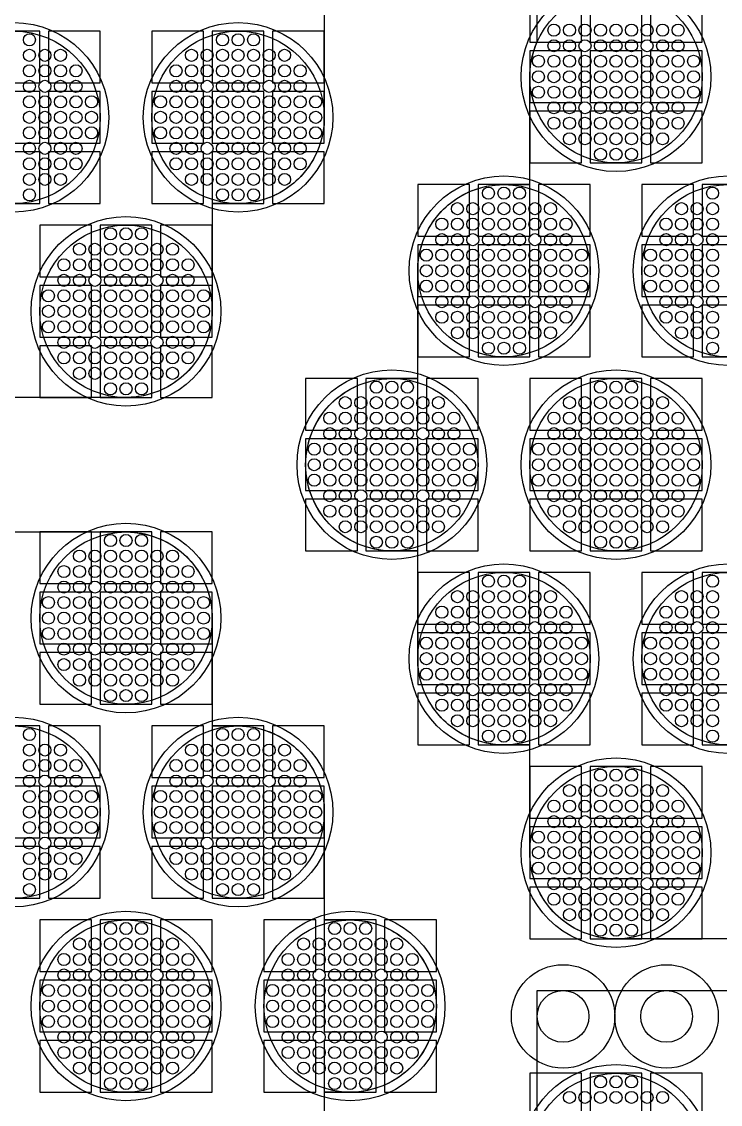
# Model space of a CAD drawing. Extents: x -49 to 54, y -38 to 38.
# Drawn here: x -40.12 to -36.07, y -24.13 to -17.85 of the extents above; entities that cross this region are included whole.
import ezdxf

# ---------------------------------------------------------------- set-up
doc = ezdxf.new("R2010")
doc.units = 0
for name, color, linetype in [('ADHESIVE_VIA_OPENINGS', 30, 'CONTINUOUS'), ('BACK_LAYER', 5, 'CONTINUOUS'), ('COND_LAYER_LOWER_ELECTRODE', 6, 'CONTINUOUS'), ('CONDUCTIVE_LAYER_BACK_LAYER', 2, 'CONTINUOUS'), ('EMITTER', 3, 'CONTINUOUS'), ('LOWER_ELECTRODE', 1, 'CONTINUOUS'), ('SUBSTRATE_VIA', 4, 'CONTINUOUS')]:
    doc.layers.add(name, color=color, linetype=linetype)

msp = doc.modelspace()

# ---------------------------------------------------------------- linework, layer by layer
at = {"layer": 'ADHESIVE_VIA_OPENINGS'}
for centre in [(-36.979, -23.6238), (-36.379, -23.6238)]:
    msp.add_circle(centre, 0.3, dxfattribs=at)
at = {"layer": 'BACK_LAYER'}
for points in [[(-37.1721, -17.9704), (-36.8721, -17.9704), (-36.8721, -17.6704), (-37.1721, -17.6704)], [(-36.8221, -17.9704), (-36.5221, -17.9704), (-36.5221, -17.6704), (-36.8221, -17.6704)], [(-36.4721, -17.9704), (-36.1721, -17.9704), (-36.1721, -17.6704), (-36.4721, -17.6704)], [(-40.3139, -18.2061), (-40.0139, -18.2061), (-40.0139, -17.9061), (-40.3139, -17.9061)], [(-39.9639, -18.2061), (-39.6639, -18.2061), (-39.6639, -17.9061), (-39.9639, -17.9061)], [(-39.3639, -18.2061), (-39.0639, -18.2061), (-39.0639, -17.9061), (-39.3639, -17.9061)], [(-39.0139, -18.2061), (-38.7139, -18.2061), (-38.7139, -17.9061), (-39.0139, -17.9061)], [(-38.6639, -18.2061), (-38.3639, -18.2061), (-38.3639, -17.9061), (-38.6639, -17.9061)], [(-37.1721, -18.3204), (-36.8721, -18.3204), (-36.8721, -18.0204), (-37.1721, -18.0204)], [(-36.8221, -18.3204), (-36.5221, -18.3204), (-36.5221, -18.0204), (-36.8221, -18.0204)], [(-36.4721, -18.3204), (-36.1721, -18.3204), (-36.1721, -18.0204), (-36.4721, -18.0204)], [(-40.3139, -18.5561), (-40.0139, -18.5561), (-40.0139, -18.2561), (-40.3139, -18.2561)], [(-39.9639, -18.5561), (-39.6639, -18.5561), (-39.6639, -18.2561), (-39.9639, -18.2561)], [(-39.3639, -18.5561), (-39.0639, -18.5561), (-39.0639, -18.2561), (-39.3639, -18.2561)], [(-39.0139, -18.5561), (-38.7139, -18.5561), (-38.7139, -18.2561), (-39.0139, -18.2561)], [(-38.6639, -18.5561), (-38.3639, -18.5561), (-38.3639, -18.2561), (-38.6639, -18.2561)], [(-37.1721, -18.6704), (-36.8721, -18.6704), (-36.8721, -18.3704), (-37.1721, -18.3704)], [(-36.8221, -18.6704), (-36.5221, -18.6704), (-36.5221, -18.3704), (-36.8221, -18.3704)], [(-36.4721, -18.6704), (-36.1721, -18.6704), (-36.1721, -18.3704), (-36.4721, -18.3704)], [(-40.3139, -18.9061), (-40.0139, -18.9061), (-40.0139, -18.6061), (-40.3139, -18.6061)], [(-39.9639, -18.9061), (-39.6639, -18.9061), (-39.6639, -18.6061), (-39.9639, -18.6061)], [(-39.3639, -18.9061), (-39.0639, -18.9061), (-39.0639, -18.6061), (-39.3639, -18.6061)], [(-39.0139, -18.9061), (-38.7139, -18.9061), (-38.7139, -18.6061), (-39.0139, -18.6061)], [(-38.6639, -18.9061), (-38.3639, -18.9061), (-38.3639, -18.6061), (-38.6639, -18.6061)], [(-37.8221, -19.0962), (-37.5221, -19.0962), (-37.5221, -18.7962), (-37.8221, -18.7962)], [(-37.4721, -19.0962), (-37.1721, -19.0962), (-37.1721, -18.7962), (-37.4721, -18.7962)], [(-37.1221, -19.0962), (-36.8221, -19.0962), (-36.8221, -18.7962), (-37.1221, -18.7962)], [(-36.5221, -19.0962), (-36.2221, -19.0962), (-36.2221, -18.7962), (-36.5221, -18.7962)], [(-36.1721, -19.0962), (-35.8721, -19.0962), (-35.8721, -18.7962), (-36.1721, -18.7962)], [(-40.0139, -19.3319), (-39.7139, -19.3319), (-39.7139, -19.0319), (-40.0139, -19.0319)], [(-39.6639, -19.3319), (-39.3639, -19.3319), (-39.3639, -19.0319), (-39.6639, -19.0319)], [(-39.3139, -19.3319), (-39.0139, -19.3319), (-39.0139, -19.0319), (-39.3139, -19.0319)], [(-37.8221, -19.4462), (-37.5221, -19.4462), (-37.5221, -19.1462), (-37.8221, -19.1462)], [(-37.4721, -19.4462), (-37.1721, -19.4462), (-37.1721, -19.1462), (-37.4721, -19.1462)], [(-37.1221, -19.4462), (-36.8221, -19.4462), (-36.8221, -19.1462), (-37.1221, -19.1462)], [(-36.5221, -19.4462), (-36.2221, -19.4462), (-36.2221, -19.1462), (-36.5221, -19.1462)], [(-36.1721, -19.4462), (-35.8721, -19.4462), (-35.8721, -19.1462), (-36.1721, -19.1462)], [(-40.0139, -19.6819), (-39.7139, -19.6819), (-39.7139, -19.3819), (-40.0139, -19.3819)], [(-39.6639, -19.6819), (-39.3639, -19.6819), (-39.3639, -19.3819), (-39.6639, -19.3819)], [(-39.3139, -19.6819), (-39.0139, -19.6819), (-39.0139, -19.3819), (-39.3139, -19.3819)], [(-37.8221, -19.7962), (-37.5221, -19.7962), (-37.5221, -19.4962), (-37.8221, -19.4962)], [(-37.4721, -19.7962), (-37.1721, -19.7962), (-37.1721, -19.4962), (-37.4721, -19.4962)], [(-37.1221, -19.7962), (-36.8221, -19.7962), (-36.8221, -19.4962), (-37.1221, -19.4962)], [(-36.5221, -19.7962), (-36.2221, -19.7962), (-36.2221, -19.4962), (-36.5221, -19.4962)], [(-36.1721, -19.7962), (-35.8721, -19.7962), (-35.8721, -19.4962), (-36.1721, -19.4962)], [(-40.0139, -20.0319), (-39.7139, -20.0319), (-39.7139, -19.7319), (-40.0139, -19.7319)], [(-39.6639, -20.0319), (-39.3639, -20.0319), (-39.3639, -19.7319), (-39.6639, -19.7319)], [(-39.3139, -20.0319), (-39.0139, -20.0319), (-39.0139, -19.7319), (-39.3139, -19.7319)], [(-38.4721, -20.2221), (-38.1721, -20.2221), (-38.1721, -19.9221), (-38.4721, -19.9221)], [(-38.1221, -20.2221), (-37.8221, -20.2221), (-37.8221, -19.9221), (-38.1221, -19.9221)], [(-37.7721, -20.2221), (-37.4721, -20.2221), (-37.4721, -19.9221), (-37.7721, -19.9221)], [(-37.1721, -20.2221), (-36.8721, -20.2221), (-36.8721, -19.9221), (-37.1721, -19.9221)], [(-36.8221, -20.2221), (-36.5221, -20.2221), (-36.5221, -19.9221), (-36.8221, -19.9221)], [(-36.4721, -20.2221), (-36.1721, -20.2221), (-36.1721, -19.9221), (-36.4721, -19.9221)], [(-38.4721, -20.5721), (-38.1721, -20.5721), (-38.1721, -20.2721), (-38.4721, -20.2721)], [(-38.1221, -20.5721), (-37.8221, -20.5721), (-37.8221, -20.2721), (-38.1221, -20.2721)], [(-37.7721, -20.5721), (-37.4721, -20.5721), (-37.4721, -20.2721), (-37.7721, -20.2721)], [(-37.1721, -20.5721), (-36.8721, -20.5721), (-36.8721, -20.2721), (-37.1721, -20.2721)], [(-36.8221, -20.5721), (-36.5221, -20.5721), (-36.5221, -20.2721), (-36.8221, -20.2721)], [(-36.4721, -20.5721), (-36.1721, -20.5721), (-36.1721, -20.2721), (-36.4721, -20.2721)], [(-38.4721, -20.9221), (-38.1721, -20.9221), (-38.1721, -20.6221), (-38.4721, -20.6221)], [(-38.1221, -20.9221), (-37.8221, -20.9221), (-37.8221, -20.6221), (-38.1221, -20.6221)], [(-37.7721, -20.9221), (-37.4721, -20.9221), (-37.4721, -20.6221), (-37.7721, -20.6221)], [(-37.1721, -20.9221), (-36.8721, -20.9221), (-36.8721, -20.6221), (-37.1721, -20.6221)], [(-36.8221, -20.9221), (-36.5221, -20.9221), (-36.5221, -20.6221), (-36.8221, -20.6221)], [(-36.4721, -20.9221), (-36.1721, -20.9221), (-36.1721, -20.6221), (-36.4721, -20.6221)], [(-40.0139, -21.1123), (-39.7139, -21.1123), (-39.7139, -20.8123), (-40.0139, -20.8123)], [(-39.6639, -21.1123), (-39.3639, -21.1123), (-39.3639, -20.8123), (-39.6639, -20.8123)], [(-39.3139, -21.1123), (-39.0139, -21.1123), (-39.0139, -20.8123), (-39.3139, -20.8123)], [(-37.8221, -21.3479), (-37.5221, -21.3479), (-37.5221, -21.0479), (-37.8221, -21.0479)], [(-37.4721, -21.3479), (-37.1721, -21.3479), (-37.1721, -21.0479), (-37.4721, -21.0479)], [(-37.1221, -21.3479), (-36.8221, -21.3479), (-36.8221, -21.0479), (-37.1221, -21.0479)], [(-36.5221, -21.3479), (-36.2221, -21.3479), (-36.2221, -21.0479), (-36.5221, -21.0479)], [(-36.1721, -21.3479), (-35.8721, -21.3479), (-35.8721, -21.0479), (-36.1721, -21.0479)], [(-40.0139, -21.4623), (-39.7139, -21.4623), (-39.7139, -21.1623), (-40.0139, -21.1623)], [(-39.6639, -21.4623), (-39.3639, -21.4623), (-39.3639, -21.1623), (-39.6639, -21.1623)], [(-39.3139, -21.4623), (-39.0139, -21.4623), (-39.0139, -21.1623), (-39.3139, -21.1623)], [(-37.8221, -21.6979), (-37.5221, -21.6979), (-37.5221, -21.3979), (-37.8221, -21.3979)], [(-37.4721, -21.6979), (-37.1721, -21.6979), (-37.1721, -21.3979), (-37.4721, -21.3979)], [(-37.1221, -21.6979), (-36.8221, -21.6979), (-36.8221, -21.3979), (-37.1221, -21.3979)], [(-36.5221, -21.6979), (-36.2221, -21.6979), (-36.2221, -21.3979), (-36.5221, -21.3979)], [(-36.1721, -21.6979), (-35.8721, -21.6979), (-35.8721, -21.3979), (-36.1721, -21.3979)], [(-40.0139, -21.8123), (-39.7139, -21.8123), (-39.7139, -21.5123), (-40.0139, -21.5123)], [(-39.6639, -21.8123), (-39.3639, -21.8123), (-39.3639, -21.5123), (-39.6639, -21.5123)], [(-39.3139, -21.8123), (-39.0139, -21.8123), (-39.0139, -21.5123), (-39.3139, -21.5123)], [(-37.8221, -22.0479), (-37.5221, -22.0479), (-37.5221, -21.7479), (-37.8221, -21.7479)], [(-37.4721, -22.0479), (-37.1721, -22.0479), (-37.1721, -21.7479), (-37.4721, -21.7479)], [(-37.1221, -22.0479), (-36.8221, -22.0479), (-36.8221, -21.7479), (-37.1221, -21.7479)], [(-36.5221, -22.0479), (-36.2221, -22.0479), (-36.2221, -21.7479), (-36.5221, -21.7479)], [(-36.1721, -22.0479), (-35.8721, -22.0479), (-35.8721, -21.7479), (-36.1721, -21.7479)], [(-40.3139, -22.2381), (-40.0139, -22.2381), (-40.0139, -21.9381), (-40.3139, -21.9381)], [(-39.9639, -22.2381), (-39.6639, -22.2381), (-39.6639, -21.9381), (-39.9639, -21.9381)], [(-39.3639, -22.2381), (-39.0639, -22.2381), (-39.0639, -21.9381), (-39.3639, -21.9381)], [(-39.0139, -22.2381), (-38.7139, -22.2381), (-38.7139, -21.9381), (-39.0139, -21.9381)], [(-38.6639, -22.2381), (-38.3639, -22.2381), (-38.3639, -21.9381), (-38.6639, -21.9381)], [(-37.1721, -22.4737), (-36.8721, -22.4737), (-36.8721, -22.1737), (-37.1721, -22.1737)], [(-36.8221, -22.4737), (-36.5221, -22.4737), (-36.5221, -22.1737), (-36.8221, -22.1737)], [(-36.4721, -22.4737), (-36.1721, -22.4737), (-36.1721, -22.1737), (-36.4721, -22.1737)], [(-40.3139, -22.5881), (-40.0139, -22.5881), (-40.0139, -22.2881), (-40.3139, -22.2881)], [(-39.9639, -22.5881), (-39.6639, -22.5881), (-39.6639, -22.2881), (-39.9639, -22.2881)], [(-39.3639, -22.5881), (-39.0639, -22.5881), (-39.0639, -22.2881), (-39.3639, -22.2881)], [(-39.0139, -22.5881), (-38.7139, -22.5881), (-38.7139, -22.2881), (-39.0139, -22.2881)], [(-38.6639, -22.5881), (-38.3639, -22.5881), (-38.3639, -22.2881), (-38.6639, -22.2881)], [(-37.1721, -22.8237), (-36.8721, -22.8237), (-36.8721, -22.5237), (-37.1721, -22.5237)], [(-36.8221, -22.8237), (-36.5221, -22.8237), (-36.5221, -22.5237), (-36.8221, -22.5237)], [(-36.4721, -22.8237), (-36.1721, -22.8237), (-36.1721, -22.5237), (-36.4721, -22.5237)], [(-40.3139, -22.9381), (-40.0139, -22.9381), (-40.0139, -22.6381), (-40.3139, -22.6381)], [(-39.9639, -22.9381), (-39.6639, -22.9381), (-39.6639, -22.6381), (-39.9639, -22.6381)], [(-39.3639, -22.9381), (-39.0639, -22.9381), (-39.0639, -22.6381), (-39.3639, -22.6381)], [(-39.0139, -22.9381), (-38.7139, -22.9381), (-38.7139, -22.6381), (-39.0139, -22.6381)], [(-38.6639, -22.9381), (-38.3639, -22.9381), (-38.3639, -22.6381), (-38.6639, -22.6381)], [(-37.1721, -23.1737), (-36.8721, -23.1737), (-36.8721, -22.8737), (-37.1721, -22.8737)], [(-36.8221, -23.1737), (-36.5221, -23.1737), (-36.5221, -22.8737), (-36.8221, -22.8737)], [(-36.4721, -23.1737), (-36.1721, -23.1737), (-36.1721, -22.8737), (-36.4721, -22.8737)], [(-40.0139, -23.3639), (-39.7139, -23.3639), (-39.7139, -23.0639), (-40.0139, -23.0639)], [(-39.6639, -23.3639), (-39.3639, -23.3639), (-39.3639, -23.0639), (-39.6639, -23.0639)], [(-39.3139, -23.3639), (-39.0139, -23.3639), (-39.0139, -23.0639), (-39.3139, -23.0639)], [(-38.7139, -23.3639), (-38.4139, -23.3639), (-38.4139, -23.0639), (-38.7139, -23.0639)], [(-38.3639, -23.3639), (-38.0639, -23.3639), (-38.0639, -23.0639), (-38.3639, -23.0639)], [(-38.0139, -23.3639), (-37.7139, -23.3639), (-37.7139, -23.0639), (-38.0139, -23.0639)], [(-40.0139, -23.7139), (-39.7139, -23.7139), (-39.7139, -23.4139), (-40.0139, -23.4139)], [(-39.6639, -23.7139), (-39.3639, -23.7139), (-39.3639, -23.4139), (-39.6639, -23.4139)], [(-39.3139, -23.7139), (-39.0139, -23.7139), (-39.0139, -23.4139), (-39.3139, -23.4139)], [(-38.7139, -23.7139), (-38.4139, -23.7139), (-38.4139, -23.4139), (-38.7139, -23.4139)], [(-38.3639, -23.7139), (-38.0639, -23.7139), (-38.0639, -23.4139), (-38.3639, -23.4139)], [(-38.0139, -23.7139), (-37.7139, -23.7139), (-37.7139, -23.4139), (-38.0139, -23.4139)], [(-40.0139, -24.0639), (-39.7139, -24.0639), (-39.7139, -23.7639), (-40.0139, -23.7639)], [(-39.6639, -24.0639), (-39.3639, -24.0639), (-39.3639, -23.7639), (-39.6639, -23.7639)], [(-39.3139, -24.0639), (-39.0139, -24.0639), (-39.0139, -23.7639), (-39.3139, -23.7639)], [(-38.7139, -24.0639), (-38.4139, -24.0639), (-38.4139, -23.7639), (-38.7139, -23.7639)], [(-38.3639, -24.0639), (-38.0639, -24.0639), (-38.0639, -23.7639), (-38.3639, -23.7639)], [(-38.0139, -24.0639), (-37.7139, -24.0639), (-37.7139, -23.7639), (-38.0139, -23.7639)], [(-37.1721, -24.2541), (-36.8721, -24.2541), (-36.8721, -23.9541), (-37.1721, -23.9541)], [(-36.8221, -24.2541), (-36.5221, -24.2541), (-36.5221, -23.9541), (-36.8221, -23.9541)], [(-36.4721, -24.2541), (-36.1721, -24.2541), (-36.1721, -23.9541), (-36.4721, -23.9541)]]:
    msp.add_lwpolyline(points, close=True, dxfattribs=at)
at = {"layer": 'COND_LAYER_LOWER_ELECTRODE'}
for centre in [(-36.6721, -18.1704), (-40.1639, -18.4061), (-38.8639, -18.4061), (-37.3221, -19.2962), (-36.0221, -19.2962), (-39.5139, -19.5319), (-37.9721, -20.4221), (-36.6721, -20.4221), (-39.5139, -21.3123), (-37.3221, -21.5479), (-36.0221, -21.5479), (-40.1639, -22.4381), (-38.8639, -22.4381), (-36.6721, -22.6737), (-39.5139, -23.5639), (-38.2139, -23.5639), (-36.6721, -24.4541)]:
    msp.add_circle(centre, 0.55, dxfattribs=at)
at = {"layer": 'CONDUCTIVE_LAYER_BACK_LAYER'}
for points in [[(-34.0621, -23.1736), (-36.682, -23.1736), (-36.7019, -23.1729), (-36.7217, -23.1713), (-36.7414, -23.1689), (-36.7611, -23.1658), (-36.7806, -23.1618), (-36.7999, -23.1571), (-36.819, -23.1517), (-36.8379, -23.1455), (-36.8565, -23.1385), (-36.8748, -23.1308), (-36.8929, -23.1224), (-36.9105, -23.1132), (-36.9278, -23.1034), (-36.9447, -23.0929), (-36.9611, -23.0817), (-36.9771, -23.0699), (-36.9926, -23.0575), (-37.0076, -23.0444), (-37.0221, -23.0308), (-37.036, -23.0166), (-37.0494, -23.0019), (-37.0621, -22.9866), (-37.0742, -22.9708), (-37.0857, -22.9546), (-37.0966, -22.938), (-37.1067, -22.9209), (-37.1162, -22.9034), (-37.125, -22.8856), (-37.1331, -22.8674), (-37.1404, -22.8489), (-37.147, -22.8301), (-37.1528, -22.8111), (-37.1579, -22.7919), (-37.1622, -22.7725), (-37.1658, -22.7529), (-37.1685, -22.7333), (-37.1705, -22.7135), (-37.1717, -22.6936), (-37.1721, -22.6737), (-37.1721, -22.0478), (-37.332, -22.0478), (-37.3519, -22.047), (-37.3717, -22.0454), (-37.3914, -22.0431), (-37.4111, -22.0399), (-37.4306, -22.036), (-37.4499, -22.0313), (-37.469, -22.0258), (-37.4879, -22.0196), (-37.5065, -22.0127), (-37.5248, -22.005), (-37.5429, -21.9965), (-37.5605, -21.9874), (-37.5778, -21.9776), (-37.5947, -21.9671), (-37.6111, -21.9559), (-37.6271, -21.9441), (-37.6426, -21.9316), (-37.6576, -21.9186), (-37.6721, -21.905), (-37.686, -21.8908), (-37.6994, -21.876), (-37.7121, -21.8608), (-37.7242, -21.845), (-37.7357, -21.8288), (-37.7466, -21.8121), (-37.7567, -21.795), (-37.7662, -21.7776), (-37.775, -21.7597), (-37.7831, -21.7415), (-37.7904, -21.7231), (-37.797, -21.7043), (-37.8028, -21.6853), (-37.8079, -21.6661), (-37.8122, -21.6467), (-37.8158, -21.6271), (-37.8185, -21.6074), (-37.8205, -21.5876), (-37.8217, -21.5678), (-37.8221, -21.5479), (-37.8221, -20.922), (-37.982, -20.922), (-38.0019, -20.9212), (-38.0217, -20.9196), (-38.0414, -20.9172), (-38.0611, -20.9141), (-38.0806, -20.9102), (-38.0999, -20.9055), (-38.119, -20.9), (-38.1379, -20.8938), (-38.1565, -20.8868), (-38.1748, -20.8791), (-38.1929, -20.8707), (-38.2105, -20.8616), (-38.2278, -20.8517), (-38.2447, -20.8412), (-38.2611, -20.8301), (-38.2771, -20.8183), (-38.2926, -20.8058), (-38.3076, -20.7928), (-38.3221, -20.7791), (-38.336, -20.7649), (-38.3494, -20.7502), (-38.3621, -20.7349), (-38.3742, -20.7192), (-38.3857, -20.703), (-38.3966, -20.6863), (-38.4067, -20.6692), (-38.4162, -20.6517), (-38.425, -20.6339), (-38.4331, -20.6157), (-38.4404, -20.5972), (-38.447, -20.5785), (-38.4528, -20.5595), (-38.4579, -20.5403), (-38.4622, -20.5208), (-38.4658, -20.5013), (-38.4685, -20.4816), (-38.4705, -20.4618), (-38.4717, -20.442), (-38.4721, -20.4221), (-38.4717, -20.4022), (-38.4705, -20.3824), (-38.4685, -20.3626), (-38.4658, -20.3429), (-38.4622, -20.3233), (-38.4579, -20.3039), (-38.4528, -20.2847), (-38.447, -20.2657), (-38.4404, -20.2469), (-38.4331, -20.2284), (-38.425, -20.2103), (-38.4162, -20.1924), (-38.4067, -20.175), (-38.3966, -20.1579), (-38.3857, -20.1412), (-38.3742, -20.125), (-38.3621, -20.1092), (-38.3494, -20.094), (-38.336, -20.0792), (-38.3221, -20.065), (-38.3076, -20.0514), (-38.2926, -20.0383), (-38.2771, -20.0259), (-38.2611, -20.0141), (-38.2447, -20.0029), (-38.2278, -19.9924), (-38.2105, -19.9826), (-38.1929, -19.9735), (-38.1748, -19.965), (-38.1565, -19.9573), (-38.1379, -19.9504), (-38.119, -19.9442), (-38.0999, -19.9387), (-38.0806, -19.934), (-38.0611, -19.9301), (-38.0414, -19.9269), (-38.0217, -19.9245), (-38.0019, -19.923), (-37.982, -19.9222), (-37.8221, -19.9222), (-37.8221, -19.2962), (-37.8217, -19.2764), (-37.8205, -19.2565), (-37.8185, -19.2367), (-37.8158, -19.217), (-37.8122, -19.1975), (-37.8079, -19.1781), (-37.8028, -19.1589), (-37.797, -19.1398), (-37.7904, -19.1211), (-37.7831, -19.1026), (-37.775, -19.0844), (-37.7662, -19.0666), (-37.7567, -19.0491), (-37.7466, -19.032), (-37.7357, -19.0154), (-37.7242, -18.9991), (-37.7121, -18.9834), (-37.6994, -18.9681), (-37.686, -18.9534), (-37.6721, -18.9392), (-37.6576, -18.9256), (-37.6426, -18.9125), (-37.6271, -18.9001), (-37.6111, -18.8883), (-37.5947, -18.8771), (-37.5778, -18.8666), (-37.5605, -18.8568), (-37.5429, -18.8476), (-37.5248, -18.8392), (-37.5065, -18.8315), (-37.4879, -18.8245), (-37.469, -18.8183), (-37.4499, -18.8129), (-37.4306, -18.8082), (-37.4111, -18.8042), (-37.3914, -18.8011), (-37.3717, -18.7987), (-37.3519, -18.7971), (-37.332, -18.7963), (-37.1721, -18.7963), (-37.1721, -18.1704), (-37.1717, -18.1505), (-37.1705, -18.1307), (-37.1685, -18.1109), (-37.1658, -18.0912), (-37.1622, -18.0717), (-37.1579, -18.0522), (-37.1528, -18.033), (-37.147, -18.014), (-37.1404, -17.9953), (-37.1331, -17.9768), (-37.129, -17.9676), (-37.129, -17.1901)], [(-38.3639, -17.7801), (-38.3639, -18.4061), (-38.3643, -18.4259), (-38.3655, -18.4458), (-38.3675, -18.4656), (-38.3703, -18.4853), (-38.3738, -18.5048), (-38.3781, -18.5242), (-38.3832, -18.5434), (-38.389, -18.5625), (-38.3956, -18.5812), (-38.403, -18.5997), (-38.411, -18.6179), (-38.4198, -18.6357), (-38.4293, -18.6532), (-38.4394, -18.6703), (-38.4503, -18.6869), (-38.4618, -18.7032), (-38.4739, -18.7189), (-38.4867, -18.7342), (-38.5, -18.7489), (-38.5139, -18.7631), (-38.5284, -18.7767), (-38.5434, -18.7898), (-38.5589, -18.8022), (-38.5749, -18.814), (-38.5913, -18.8252), (-38.6082, -18.8357), (-38.6255, -18.8455), (-38.6432, -18.8547), (-38.6612, -18.8631), (-38.6795, -18.8708), (-38.6981, -18.8778), (-38.717, -18.884), (-38.7361, -18.8894), (-38.7554, -18.8941), (-38.7749, -18.8981), (-38.7946, -18.9012), (-38.8143, -18.9036), (-38.8341, -18.9052), (-38.854, -18.906), (-39.0139, -18.906), (-39.0139, -19.5319), (-39.0143, -19.5518), (-39.0155, -19.5716), (-39.0175, -19.5914), (-39.0203, -19.6111), (-39.0238, -19.6307), (-39.0281, -19.6501), (-39.0332, -19.6693), (-39.039, -19.6883), (-39.0456, -19.707), (-39.053, -19.7255), (-39.061, -19.7437), (-39.0698, -19.7615), (-39.0793, -19.779), (-39.0894, -19.7961), (-39.1003, -19.8128), (-39.1118, -19.829), (-39.1239, -19.8447), (-39.1367, -19.86), (-39.15, -19.8747), (-39.1639, -19.8889), (-39.1784, -19.9026), (-39.1934, -19.9156), (-39.2089, -19.9281), (-39.2249, -19.9399), (-39.2413, -19.951), (-39.2582, -19.9615), (-39.2755, -19.9714), (-39.2932, -19.9805), (-39.3112, -19.9889), (-39.3295, -19.9966), (-39.3481, -20.0036), (-39.367, -20.0098), (-39.3861, -20.0153), (-39.4054, -20.02), (-39.4249, -20.0239), (-39.4446, -20.0271), (-39.4643, -20.0294), (-39.4841, -20.031), (-39.504, -20.0318), (-42.1239, -20.0318)], [(-40.8139, -20.8124), (-39.504, -20.8124), (-39.4841, -20.8132), (-39.4643, -20.8147), (-39.4446, -20.8171), (-39.4249, -20.8203), (-39.4054, -20.8242), (-39.3861, -20.8289), (-39.367, -20.8343), (-39.3481, -20.8406), (-39.3295, -20.8475), (-39.3112, -20.8552), (-39.2932, -20.8637), (-39.2755, -20.8728), (-39.2582, -20.8826), (-39.2413, -20.8931), (-39.2249, -20.9043), (-39.2089, -20.9161), (-39.1934, -20.9285), (-39.1784, -20.9416), (-39.1639, -20.9552), (-39.15, -20.9694), (-39.1367, -20.9842), (-39.1239, -20.9994), (-39.1118, -21.0152), (-39.1003, -21.0314), (-39.0894, -21.0481), (-39.0793, -21.0651), (-39.0698, -21.0826), (-39.061, -21.1005), (-39.053, -21.1186), (-39.0456, -21.1371), (-39.039, -21.1559), (-39.0332, -21.1749), (-39.0281, -21.1941), (-39.0238, -21.2135), (-39.0203, -21.2331), (-39.0175, -21.2528), (-39.0155, -21.2725), (-39.0143, -21.2924), (-39.0139, -21.3123), (-39.0139, -21.9382), (-38.854, -21.9382), (-38.8341, -21.939), (-38.8143, -21.9406), (-38.7946, -21.9429), (-38.7749, -21.9461), (-38.7554, -21.95), (-38.7361, -21.9547), (-38.717, -21.9602), (-38.6981, -21.9664), (-38.6795, -21.9734), (-38.6612, -21.9811), (-38.6432, -21.9895), (-38.6255, -21.9986), (-38.6082, -22.0084), (-38.5913, -22.019), (-38.5749, -22.0301), (-38.5589, -22.0419), (-38.5434, -22.0544), (-38.5284, -22.0674), (-38.5139, -22.0811), (-38.5, -22.0953), (-38.4867, -22.11), (-38.4739, -22.1253), (-38.4618, -22.141), (-38.4503, -22.1572), (-38.4394, -22.1739), (-38.4293, -22.191), (-38.4198, -22.2085), (-38.411, -22.2263), (-38.403, -22.2445), (-38.3956, -22.2629), (-38.389, -22.2817), (-38.3832, -22.3007), (-38.3781, -22.3199), (-38.3738, -22.3393), (-38.3703, -22.3589), (-38.3675, -22.3786), (-38.3655, -22.3984), (-38.3643, -22.4182), (-38.3639, -22.4381), (-38.3639, -23.064), (-38.204, -23.064), (-38.1841, -23.0648), (-38.1643, -23.0664), (-38.1446, -23.0688), (-38.1249, -23.0719), (-38.1054, -23.0759), (-38.0861, -23.0805), (-38.067, -23.086), (-38.0481, -23.0922), (-38.0295, -23.0992), (-38.0112, -23.1069), (-37.9932, -23.1153), (-37.9755, -23.1245), (-37.9582, -23.1343), (-37.9413, -23.1448), (-37.9249, -23.156), (-37.9089, -23.1678), (-37.8934, -23.1802), (-37.8784, -23.1933), (-37.8639, -23.2069), (-37.85, -23.2211), (-37.8367, -23.2358), (-37.8239, -23.2511), (-37.8118, -23.2668), (-37.8003, -23.2831), (-37.7894, -23.2997), (-37.7793, -23.3168), (-37.7698, -23.3343), (-37.761, -23.3521), (-37.753, -23.3703), (-37.7456, -23.3888), (-37.739, -23.4075), (-37.7332, -23.4265), (-37.7281, -23.4458), (-37.7238, -23.4652), (-37.7203, -23.4847), (-37.7175, -23.5044), (-37.7155, -23.5242), (-37.7143, -23.5441), (-37.7139, -23.5639), (-37.7143, -23.5838), (-37.7155, -23.6037), (-37.7175, -23.6234), (-37.7203, -23.6431), (-37.7238, -23.6627), (-37.7281, -23.6821), (-37.7332, -23.7013), (-37.739, -23.7203), (-37.7456, -23.7391), (-37.753, -23.7576), (-37.761, -23.7757), (-37.7698, -23.7936), (-37.7793, -23.8111), (-37.7894, -23.8281), (-37.8003, -23.8448), (-37.8118, -23.861), (-37.8239, -23.8768), (-37.8367, -23.8921), (-37.85, -23.9068), (-37.8639, -23.921), (-37.8784, -23.9346), (-37.8934, -23.9477), (-37.9089, -23.9601), (-37.9249, -23.9719), (-37.9413, -23.9831), (-37.9582, -23.9936), (-37.9755, -24.0034), (-37.9932, -24.0126), (-38.0112, -24.021), (-38.0295, -24.0287), (-38.0481, -24.0356), (-38.067, -24.0419), (-38.0861, -24.0473), (-38.1054, -24.052), (-38.1249, -24.056), (-38.1446, -24.0591), (-38.1643, -24.0615), (-38.1841, -24.063), (-38.204, -24.0638), (-38.3639, -24.0638), (-38.3639, -24.6898)], [(-37.129, -24.2514), (-37.129, -23.4738), (-35.3721, -23.4738)]]:
    msp.add_lwpolyline(points, dxfattribs=at)
at = {"layer": 'EMITTER'}
for centre in [(-36.6721, -18.1704), (-40.1639, -18.4061), (-38.8639, -18.4061), (-37.3221, -19.2962), (-36.0221, -19.2962), (-39.5139, -19.5319), (-37.9721, -20.4221), (-36.6721, -20.4221), (-39.5139, -21.3123), (-37.3221, -21.5479), (-36.0221, -21.5479), (-40.1639, -22.4381), (-38.8639, -22.4381), (-36.6721, -22.6737), (-39.5139, -23.5639), (-38.2139, -23.5639), (-36.6721, -24.4541)]:
    msp.add_circle(centre, 0.5, dxfattribs=at)
at = {"layer": 'LOWER_ELECTRODE'}
for centre in [(-37.0321, -17.9004), (-36.9421, -17.9004), (-36.8521, -17.9004), (-36.7621, -17.9004), (-36.6721, -17.9004), (-36.5821, -17.9004), (-36.4921, -17.9004), (-36.4021, -17.9004), (-36.3121, -17.9004), (-40.0739, -17.9561), (-38.9539, -17.9561), (-38.8639, -17.9561), (-38.7739, -17.9561), (-37.0321, -17.9904), (-36.9421, -17.9904), (-36.8521, -17.9904), (-36.7621, -17.9904), (-36.6721, -17.9904), (-36.5821, -17.9904), (-36.4921, -17.9904), (-36.4021, -17.9904), (-36.3121, -17.9904), (-40.0739, -18.0461), (-39.9839, -18.0461), (-39.8939, -18.0461), (-39.1339, -18.0461), (-39.0439, -18.0461), (-38.9539, -18.0461), (-38.8639, -18.0461), (-38.7739, -18.0461), (-38.6839, -18.0461), (-38.5939, -18.0461), (-37.1221, -18.0804), (-37.0321, -18.0804), (-36.9421, -18.0804), (-36.8521, -18.0804), (-36.7621, -18.0804), (-36.6721, -18.0804), (-36.5821, -18.0804), (-36.4921, -18.0804), (-36.4021, -18.0804), (-36.3121, -18.0804), (-36.2221, -18.0804), (-40.0739, -18.1361), (-39.9839, -18.1361), (-39.8939, -18.1361), (-39.8039, -18.1361), (-39.2239, -18.1361), (-39.1339, -18.1361), (-39.0439, -18.1361), (-38.9539, -18.1361), (-38.8639, -18.1361), (-38.7739, -18.1361), (-38.6839, -18.1361), (-38.5939, -18.1361), (-38.5039, -18.1361), (-37.1221, -18.1704), (-37.0321, -18.1704), (-36.9421, -18.1704), (-36.8521, -18.1704), (-36.7621, -18.1704), (-36.6721, -18.1704), (-36.5821, -18.1704), (-36.4921, -18.1704), (-36.4021, -18.1704), (-36.3121, -18.1704), (-36.2221, -18.1704), (-40.0739, -18.2261), (-39.9839, -18.2261), (-39.8939, -18.2261), (-39.8039, -18.2261), (-39.2239, -18.2261), (-39.1339, -18.2261), (-39.0439, -18.2261), (-38.9539, -18.2261), (-38.8639, -18.2261), (-38.7739, -18.2261), (-38.6839, -18.2261), (-38.5939, -18.2261), (-38.5039, -18.2261), (-40.0739, -18.3161), (-39.9839, -18.3161), (-39.8939, -18.3161), (-39.8039, -18.3161), (-39.7139, -18.3161), (-39.3139, -18.3161), (-39.2239, -18.3161), (-39.1339, -18.3161), (-39.0439, -18.3161), (-38.9539, -18.3161), (-38.8639, -18.3161), (-38.7739, -18.3161), (-38.6839, -18.3161), (-38.5939, -18.3161), (-38.5039, -18.3161), (-38.4139, -18.3161), (-37.1221, -18.2604), (-37.0321, -18.2604), (-36.9421, -18.2604), (-36.8521, -18.2604), (-36.7621, -18.2604), (-36.6721, -18.2604), (-36.5821, -18.2604), (-36.4921, -18.2604), (-36.4021, -18.2604), (-36.3121, -18.2604), (-36.2221, -18.2604), (-37.0321, -18.3504), (-36.9421, -18.3504), (-36.8521, -18.3504), (-36.7621, -18.3504), (-36.6721, -18.3504), (-36.5821, -18.3504), (-36.4921, -18.3504), (-36.4021, -18.3504), (-36.3121, -18.3504), (-40.0739, -18.4061), (-39.9839, -18.4061), (-39.8939, -18.4061), (-39.8039, -18.4061), (-39.7139, -18.4061), (-39.3139, -18.4061), (-39.2239, -18.4061), (-39.1339, -18.4061), (-39.0439, -18.4061), (-38.9539, -18.4061), (-38.8639, -18.4061), (-38.7739, -18.4061), (-38.6839, -18.4061), (-38.5939, -18.4061), (-38.5039, -18.4061), (-38.4139, -18.4061), (-37.0321, -18.4404), (-36.9421, -18.4404), (-36.8521, -18.4404), (-36.7621, -18.4404), (-36.6721, -18.4404), (-36.5821, -18.4404), (-36.4921, -18.4404), (-36.4021, -18.4404), (-36.3121, -18.4404), (-40.0739, -18.4961), (-39.9839, -18.4961), (-39.8939, -18.4961), (-39.8039, -18.4961), (-39.7139, -18.4961), (-39.3139, -18.4961), (-39.2239, -18.4961), (-39.1339, -18.4961), (-39.0439, -18.4961), (-38.9539, -18.4961), (-38.8639, -18.4961), (-38.7739, -18.4961), (-38.6839, -18.4961), (-38.5939, -18.4961), (-38.5039, -18.4961), (-38.4139, -18.4961), (-36.9421, -18.5304), (-36.8521, -18.5304), (-36.7621, -18.5304), (-36.6721, -18.5304), (-36.5821, -18.5304), (-36.4921, -18.5304), (-36.4021, -18.5304), (-40.0739, -18.5861), (-39.9839, -18.5861), (-39.8939, -18.5861), (-39.8039, -18.5861), (-39.2239, -18.5861), (-39.1339, -18.5861), (-39.0439, -18.5861), (-38.9539, -18.5861), (-38.8639, -18.5861), (-38.7739, -18.5861), (-38.6839, -18.5861), (-38.5939, -18.5861), (-38.5039, -18.5861), (-36.7621, -18.6204), (-36.6721, -18.6204), (-36.5821, -18.6204), (-40.0739, -18.6761), (-39.9839, -18.6761), (-39.8939, -18.6761), (-39.8039, -18.6761), (-39.2239, -18.6761), (-39.1339, -18.6761), (-39.0439, -18.6761), (-38.9539, -18.6761), (-38.8639, -18.6761), (-38.7739, -18.6761), (-38.6839, -18.6761), (-38.5939, -18.6761), (-38.5039, -18.6761), (-40.0739, -18.7661), (-39.9839, -18.7661), (-39.8939, -18.7661), (-39.1339, -18.7661), (-39.0439, -18.7661), (-38.9539, -18.7661), (-38.8639, -18.7661), (-38.7739, -18.7661), (-38.6839, -18.7661), (-38.5939, -18.7661), (-40.0739, -18.8561), (-38.9539, -18.8561), (-38.8639, -18.8561), (-38.7739, -18.8561), (-37.4121, -18.8462), (-37.3221, -18.8462), (-37.2321, -18.8462), (-36.1121, -18.8462), (-37.5921, -18.9362), (-37.5021, -18.9362), (-37.4121, -18.9362), (-37.3221, -18.9362), (-37.2321, -18.9362), (-37.1421, -18.9362), (-37.0521, -18.9362), (-36.2921, -18.9362), (-36.2021, -18.9362), (-36.1121, -18.9362), (-37.6821, -19.0262), (-37.5921, -19.0262), (-37.5021, -19.0262), (-37.4121, -19.0262), (-37.3221, -19.0262), (-37.2321, -19.0262), (-37.1421, -19.0262), (-37.0521, -19.0262), (-36.9621, -19.0262), (-36.3821, -19.0262), (-36.2921, -19.0262), (-36.2021, -19.0262), (-36.1121, -19.0262), (-39.6039, -19.0819), (-39.5139, -19.0819), (-39.4239, -19.0819), (-37.6821, -19.1162), (-37.5921, -19.1162), (-37.5021, -19.1162), (-37.4121, -19.1162), (-37.3221, -19.1162), (-37.2321, -19.1162), (-37.1421, -19.1162), (-37.0521, -19.1162), (-36.9621, -19.1162), (-36.3821, -19.1162), (-36.2921, -19.1162), (-36.2021, -19.1162), (-36.1121, -19.1162), (-39.7839, -19.1719), (-39.6939, -19.1719), (-39.6039, -19.1719), (-39.5139, -19.1719), (-39.4239, -19.1719), (-39.3339, -19.1719), (-39.2439, -19.1719), (-39.8739, -19.2619), (-39.7839, -19.2619), (-39.6939, -19.2619), (-39.6039, -19.2619), (-39.5139, -19.2619), (-39.4239, -19.2619), (-39.3339, -19.2619), (-39.2439, -19.2619), (-39.1539, -19.2619), (-37.7721, -19.2062), (-37.6821, -19.2062), (-37.5921, -19.2062), (-37.5021, -19.2062), (-37.4121, -19.2062), (-37.3221, -19.2062), (-37.2321, -19.2062), (-37.1421, -19.2062), (-37.0521, -19.2062), (-36.9621, -19.2062), (-36.8721, -19.2062), (-36.4721, -19.2062), (-36.3821, -19.2062), (-36.2921, -19.2062), (-36.2021, -19.2062), (-36.1121, -19.2062), (-37.7721, -19.2962), (-37.6821, -19.2962), (-37.5921, -19.2962), (-37.5021, -19.2962), (-37.4121, -19.2962), (-37.3221, -19.2962), (-37.2321, -19.2962), (-37.1421, -19.2962), (-37.0521, -19.2962), (-36.9621, -19.2962), (-36.8721, -19.2962), (-36.4721, -19.2962), (-36.3821, -19.2962), (-36.2921, -19.2962), (-36.2021, -19.2962), (-36.1121, -19.2962), (-39.8739, -19.3519), (-39.7839, -19.3519), (-39.6939, -19.3519), (-39.6039, -19.3519), (-39.5139, -19.3519), (-39.4239, -19.3519), (-39.3339, -19.3519), (-39.2439, -19.3519), (-39.1539, -19.3519), (-37.7721, -19.3862), (-37.6821, -19.3862), (-37.5921, -19.3862), (-37.5021, -19.3862), (-37.4121, -19.3862), (-37.3221, -19.3862), (-37.2321, -19.3862), (-37.1421, -19.3862), (-37.0521, -19.3862), (-36.9621, -19.3862), (-36.8721, -19.3862), (-36.4721, -19.3862), (-36.3821, -19.3862), (-36.2921, -19.3862), (-36.2021, -19.3862), (-36.1121, -19.3862), (-39.9639, -19.4419), (-39.8739, -19.4419), (-39.7839, -19.4419), (-39.6939, -19.4419), (-39.6039, -19.4419), (-39.5139, -19.4419), (-39.4239, -19.4419), (-39.3339, -19.4419), (-39.2439, -19.4419), (-39.1539, -19.4419), (-39.0639, -19.4419), (-37.6821, -19.4762), (-37.5921, -19.4762), (-37.5021, -19.4762), (-37.4121, -19.4762), (-37.3221, -19.4762), (-37.2321, -19.4762), (-37.1421, -19.4762), (-37.0521, -19.4762), (-36.9621, -19.4762), (-36.3821, -19.4762), (-36.2921, -19.4762), (-36.2021, -19.4762), (-36.1121, -19.4762), (-39.9639, -19.5319), (-39.8739, -19.5319), (-39.7839, -19.5319), (-39.6939, -19.5319), (-39.6039, -19.5319), (-39.5139, -19.5319), (-39.4239, -19.5319), (-39.3339, -19.5319), (-39.2439, -19.5319), (-39.1539, -19.5319), (-39.0639, -19.5319), (-37.6821, -19.5662), (-37.5921, -19.5662), (-37.5021, -19.5662), (-37.4121, -19.5662), (-37.3221, -19.5662), (-37.2321, -19.5662), (-37.1421, -19.5662), (-37.0521, -19.5662), (-36.9621, -19.5662), (-36.3821, -19.5662), (-36.2921, -19.5662), (-36.2021, -19.5662), (-36.1121, -19.5662), (-39.9639, -19.6219), (-39.8739, -19.6219), (-39.7839, -19.6219), (-39.6939, -19.6219), (-39.6039, -19.6219), (-39.5139, -19.6219), (-39.4239, -19.6219), (-39.3339, -19.6219), (-39.2439, -19.6219), (-39.1539, -19.6219), (-39.0639, -19.6219), (-37.5921, -19.6562), (-37.5021, -19.6562), (-37.4121, -19.6562), (-37.3221, -19.6562), (-37.2321, -19.6562), (-37.1421, -19.6562), (-37.0521, -19.6562), (-36.2921, -19.6562), (-36.2021, -19.6562), (-36.1121, -19.6562), (-39.8739, -19.7119), (-39.7839, -19.7119), (-39.6939, -19.7119), (-39.6039, -19.7119), (-39.5139, -19.7119), (-39.4239, -19.7119), (-39.3339, -19.7119), (-39.2439, -19.7119), (-39.1539, -19.7119), (-37.4121, -19.7462), (-37.3221, -19.7462), (-37.2321, -19.7462), (-36.1121, -19.7462), (-39.8739, -19.8019), (-39.7839, -19.8019), (-39.6939, -19.8019), (-39.6039, -19.8019), (-39.5139, -19.8019), (-39.4239, -19.8019), (-39.3339, -19.8019), (-39.2439, -19.8019), (-39.1539, -19.8019), (-39.7839, -19.8919), (-39.6939, -19.8919), (-39.6039, -19.8919), (-39.5139, -19.8919), (-39.4239, -19.8919), (-39.3339, -19.8919), (-39.2439, -19.8919), (-39.6039, -19.9819), (-39.5139, -19.9819), (-39.4239, -19.9819), (-38.0621, -19.9721), (-37.9721, -19.9721), (-37.8821, -19.9721), (-36.7621, -19.9721), (-36.6721, -19.9721), (-36.5821, -19.9721), (-38.2421, -20.0621), (-38.1521, -20.0621), (-38.0621, -20.0621), (-37.9721, -20.0621), (-37.8821, -20.0621), (-37.7921, -20.0621), (-37.7021, -20.0621), (-36.9421, -20.0621), (-36.8521, -20.0621), (-36.7621, -20.0621), (-36.6721, -20.0621), (-36.5821, -20.0621), (-36.4921, -20.0621), (-36.4021, -20.0621), (-38.3321, -20.1521), (-38.2421, -20.1521), (-38.1521, -20.1521), (-38.0621, -20.1521), (-37.9721, -20.1521), (-37.8821, -20.1521), (-37.7921, -20.1521), (-37.7021, -20.1521), (-37.6121, -20.1521), (-37.0321, -20.1521), (-36.9421, -20.1521), (-36.8521, -20.1521), (-36.7621, -20.1521), (-36.6721, -20.1521), (-36.5821, -20.1521), (-36.4921, -20.1521), (-36.4021, -20.1521), (-36.3121, -20.1521), (-38.3321, -20.2421), (-38.2421, -20.2421), (-38.1521, -20.2421), (-38.0621, -20.2421), (-37.9721, -20.2421), (-37.8821, -20.2421), (-37.7921, -20.2421), (-37.7021, -20.2421), (-37.6121, -20.2421), (-37.0321, -20.2421), (-36.9421, -20.2421), (-36.8521, -20.2421), (-36.7621, -20.2421), (-36.6721, -20.2421), (-36.5821, -20.2421), (-36.4921, -20.2421), (-36.4021, -20.2421), (-36.3121, -20.2421), (-38.4221, -20.3321), (-38.3321, -20.3321), (-38.2421, -20.3321), (-38.1521, -20.3321), (-38.0621, -20.3321), (-37.9721, -20.3321), (-37.8821, -20.3321), (-37.7921, -20.3321), (-37.7021, -20.3321), (-37.6121, -20.3321), (-37.5221, -20.3321), (-37.1221, -20.3321), (-37.0321, -20.3321), (-36.9421, -20.3321), (-36.8521, -20.3321), (-36.7621, -20.3321), (-36.6721, -20.3321), (-36.5821, -20.3321), (-36.4921, -20.3321), (-36.4021, -20.3321), (-36.3121, -20.3321), (-36.2221, -20.3321), (-38.4221, -20.4221), (-38.3321, -20.4221), (-38.2421, -20.4221), (-38.1521, -20.4221), (-38.0621, -20.4221), (-37.9721, -20.4221), (-37.8821, -20.4221), (-37.7921, -20.4221), (-37.7021, -20.4221), (-37.6121, -20.4221), (-37.5221, -20.4221), (-37.1221, -20.4221), (-37.0321, -20.4221), (-36.9421, -20.4221), (-36.8521, -20.4221), (-36.7621, -20.4221), (-36.6721, -20.4221), (-36.5821, -20.4221), (-36.4921, -20.4221), (-36.4021, -20.4221), (-36.3121, -20.4221), (-36.2221, -20.4221), (-38.4221, -20.5121), (-38.3321, -20.5121), (-38.2421, -20.5121), (-38.1521, -20.5121), (-38.0621, -20.5121), (-37.9721, -20.5121), (-37.8821, -20.5121), (-37.7921, -20.5121), (-37.7021, -20.5121), (-37.6121, -20.5121), (-37.5221, -20.5121), (-37.1221, -20.5121), (-37.0321, -20.5121), (-36.9421, -20.5121), (-36.8521, -20.5121), (-36.7621, -20.5121), (-36.6721, -20.5121), (-36.5821, -20.5121), (-36.4921, -20.5121), (-36.4021, -20.5121), (-36.3121, -20.5121), (-36.2221, -20.5121), (-38.3321, -20.6021), (-38.2421, -20.6021), (-38.1521, -20.6021), (-38.0621, -20.6021), (-37.9721, -20.6021), (-37.8821, -20.6021), (-37.7921, -20.6021), (-37.7021, -20.6021), (-37.6121, -20.6021), (-37.0321, -20.6021), (-36.9421, -20.6021), (-36.8521, -20.6021), (-36.7621, -20.6021), (-36.6721, -20.6021), (-36.5821, -20.6021), (-36.4921, -20.6021), (-36.4021, -20.6021), (-36.3121, -20.6021), (-38.3321, -20.6921), (-38.2421, -20.6921), (-38.1521, -20.6921), (-38.0621, -20.6921), (-37.9721, -20.6921), (-37.8821, -20.6921), (-37.7921, -20.6921), (-37.7021, -20.6921), (-37.6121, -20.6921), (-37.0321, -20.6921), (-36.9421, -20.6921), (-36.8521, -20.6921), (-36.7621, -20.6921), (-36.6721, -20.6921), (-36.5821, -20.6921), (-36.4921, -20.6921), (-36.4021, -20.6921), (-36.3121, -20.6921), (-38.2421, -20.7821), (-38.1521, -20.7821), (-38.0621, -20.7821), (-37.9721, -20.7821), (-37.8821, -20.7821), (-37.7921, -20.7821), (-37.7021, -20.7821), (-36.9421, -20.7821), (-36.8521, -20.7821), (-36.7621, -20.7821), (-36.6721, -20.7821), (-36.5821, -20.7821), (-36.4921, -20.7821), (-36.4021, -20.7821), (-39.6039, -20.8623), (-39.5139, -20.8623), (-39.4239, -20.8623), (-38.0621, -20.8721), (-37.9721, -20.8721), (-37.8821, -20.8721), (-36.7621, -20.8721), (-36.6721, -20.8721), (-36.5821, -20.8721), (-39.7839, -20.9523), (-39.6939, -20.9523), (-39.6039, -20.9523), (-39.5139, -20.9523), (-39.4239, -20.9523), (-39.3339, -20.9523), (-39.2439, -20.9523), (-39.8739, -21.0423), (-39.7839, -21.0423), (-39.6939, -21.0423), (-39.6039, -21.0423), (-39.5139, -21.0423), (-39.4239, -21.0423), (-39.3339, -21.0423), (-39.2439, -21.0423), (-39.1539, -21.0423), (-39.8739, -21.1323), (-39.7839, -21.1323), (-39.6939, -21.1323), (-39.6039, -21.1323), (-39.5139, -21.1323), (-39.4239, -21.1323), (-39.3339, -21.1323), (-39.2439, -21.1323), (-39.1539, -21.1323), (-37.4121, -21.0979), (-37.3221, -21.0979), (-37.2321, -21.0979), (-36.1121, -21.0979), (-37.5921, -21.1879), (-37.5021, -21.1879), (-37.4121, -21.1879), (-37.3221, -21.1879), (-37.2321, -21.1879), (-37.1421, -21.1879), (-37.0521, -21.1879), (-36.2921, -21.1879), (-36.2021, -21.1879), (-36.1121, -21.1879), (-39.9639, -21.2223), (-39.8739, -21.2223), (-39.7839, -21.2223), (-39.6939, -21.2223), (-39.6039, -21.2223), (-39.5139, -21.2223), (-39.4239, -21.2223), (-39.3339, -21.2223), (-39.2439, -21.2223), (-39.1539, -21.2223), (-39.0639, -21.2223), (-39.9639, -21.3123), (-39.8739, -21.3123), (-39.7839, -21.3123), (-39.6939, -21.3123), (-39.6039, -21.3123), (-39.5139, -21.3123), (-39.4239, -21.3123), (-39.3339, -21.3123), (-39.2439, -21.3123), (-39.1539, -21.3123), (-39.0639, -21.3123), (-37.6821, -21.2779), (-37.5921, -21.2779), (-37.5021, -21.2779), (-37.4121, -21.2779), (-37.3221, -21.2779), (-37.2321, -21.2779), (-37.1421, -21.2779), (-37.0521, -21.2779), (-36.9621, -21.2779), (-36.3821, -21.2779), (-36.2921, -21.2779), (-36.2021, -21.2779), (-36.1121, -21.2779), (-37.6821, -21.3679), (-37.5921, -21.3679), (-37.5021, -21.3679), (-37.4121, -21.3679), (-37.3221, -21.3679), (-37.2321, -21.3679), (-37.1421, -21.3679), (-37.0521, -21.3679), (-36.9621, -21.3679), (-36.3821, -21.3679), (-36.2921, -21.3679), (-36.2021, -21.3679), (-36.1121, -21.3679), (-39.9639, -21.4023), (-39.8739, -21.4023), (-39.7839, -21.4023), (-39.6939, -21.4023), (-39.6039, -21.4023), (-39.5139, -21.4023), (-39.4239, -21.4023), (-39.3339, -21.4023), (-39.2439, -21.4023), (-39.1539, -21.4023), (-39.0639, -21.4023), (-37.7721, -21.4579), (-37.6821, -21.4579), (-37.5921, -21.4579), (-37.5021, -21.4579), (-37.4121, -21.4579), (-37.3221, -21.4579), (-37.2321, -21.4579), (-37.1421, -21.4579), (-37.0521, -21.4579), (-36.9621, -21.4579), (-36.8721, -21.4579), (-36.4721, -21.4579), (-36.3821, -21.4579), (-36.2921, -21.4579), (-36.2021, -21.4579), (-36.1121, -21.4579), (-39.8739, -21.4923), (-39.7839, -21.4923), (-39.6939, -21.4923), (-39.6039, -21.4923), (-39.5139, -21.4923), (-39.4239, -21.4923), (-39.3339, -21.4923), (-39.2439, -21.4923), (-39.1539, -21.4923), (-39.8739, -21.5823), (-39.7839, -21.5823), (-39.6939, -21.5823), (-39.6039, -21.5823), (-39.5139, -21.5823), (-39.4239, -21.5823), (-39.3339, -21.5823), (-39.2439, -21.5823), (-39.1539, -21.5823), (-37.7721, -21.5479), (-37.6821, -21.5479), (-37.5921, -21.5479), (-37.5021, -21.5479), (-37.4121, -21.5479), (-37.3221, -21.5479), (-37.2321, -21.5479), (-37.1421, -21.5479), (-37.0521, -21.5479), (-36.9621, -21.5479), (-36.8721, -21.5479), (-36.4721, -21.5479), (-36.3821, -21.5479), (-36.2921, -21.5479), (-36.2021, -21.5479), (-36.1121, -21.5479), (-37.7721, -21.6379), (-37.6821, -21.6379), (-37.5921, -21.6379), (-37.5021, -21.6379), (-37.4121, -21.6379), (-37.3221, -21.6379), (-37.2321, -21.6379), (-37.1421, -21.6379), (-37.0521, -21.6379), (-36.9621, -21.6379), (-36.8721, -21.6379), (-36.4721, -21.6379), (-36.3821, -21.6379), (-36.2921, -21.6379), (-36.2021, -21.6379), (-36.1121, -21.6379), (-39.7839, -21.6723), (-39.6939, -21.6723), (-39.6039, -21.6723), (-39.5139, -21.6723), (-39.4239, -21.6723), (-39.3339, -21.6723), (-39.2439, -21.6723), (-39.6039, -21.7623), (-39.5139, -21.7623), (-39.4239, -21.7623), (-37.6821, -21.7279), (-37.5921, -21.7279), (-37.5021, -21.7279), (-37.4121, -21.7279), (-37.3221, -21.7279), (-37.2321, -21.7279), (-37.1421, -21.7279), (-37.0521, -21.7279), (-36.9621, -21.7279), (-36.3821, -21.7279), (-36.2921, -21.7279), (-36.2021, -21.7279), (-36.1121, -21.7279), (-37.6821, -21.8179), (-37.5921, -21.8179), (-37.5021, -21.8179), (-37.4121, -21.8179), (-37.3221, -21.8179), (-37.2321, -21.8179), (-37.1421, -21.8179), (-37.0521, -21.8179), (-36.9621, -21.8179), (-36.3821, -21.8179), (-36.2921, -21.8179), (-36.2021, -21.8179), (-36.1121, -21.8179), (-37.5921, -21.9079), (-37.5021, -21.9079), (-37.4121, -21.9079), (-37.3221, -21.9079), (-37.2321, -21.9079), (-37.1421, -21.9079), (-37.0521, -21.9079), (-36.2921, -21.9079), (-36.2021, -21.9079), (-36.1121, -21.9079), (-40.0739, -21.9881), (-38.9539, -21.9881), (-38.8639, -21.9881), (-38.7739, -21.9881), (-37.4121, -21.9979), (-37.3221, -21.9979), (-37.2321, -21.9979), (-36.1121, -21.9979), (-40.0739, -22.0781), (-39.9839, -22.0781), (-39.8939, -22.0781), (-39.1339, -22.0781), (-39.0439, -22.0781), (-38.9539, -22.0781), (-38.8639, -22.0781), (-38.7739, -22.0781), (-38.6839, -22.0781), (-38.5939, -22.0781), (-40.0739, -22.1681), (-39.9839, -22.1681), (-39.8939, -22.1681), (-39.8039, -22.1681), (-39.2239, -22.1681), (-39.1339, -22.1681), (-39.0439, -22.1681), (-38.9539, -22.1681), (-38.8639, -22.1681), (-38.7739, -22.1681), (-38.6839, -22.1681), (-38.5939, -22.1681), (-38.5039, -22.1681), (-40.0739, -22.2581), (-39.9839, -22.2581), (-39.8939, -22.2581), (-39.8039, -22.2581), (-39.2239, -22.2581), (-39.1339, -22.2581), (-39.0439, -22.2581), (-38.9539, -22.2581), (-38.8639, -22.2581), (-38.7739, -22.2581), (-38.6839, -22.2581), (-38.5939, -22.2581), (-38.5039, -22.2581), (-36.7621, -22.2237), (-36.6721, -22.2237), (-36.5821, -22.2237), (-36.9421, -22.3137), (-36.8521, -22.3137), (-36.7621, -22.3137), (-36.6721, -22.3137), (-36.5821, -22.3137), (-36.4921, -22.3137), (-36.4021, -22.3137), (-40.0739, -22.3481), (-39.9839, -22.3481), (-39.8939, -22.3481), (-39.8039, -22.3481), (-39.7139, -22.3481), (-39.3139, -22.3481), (-39.2239, -22.3481), (-39.1339, -22.3481), (-39.0439, -22.3481), (-38.9539, -22.3481), (-38.8639, -22.3481), (-38.7739, -22.3481), (-38.6839, -22.3481), (-38.5939, -22.3481), (-38.5039, -22.3481), (-38.4139, -22.3481), (-37.0321, -22.4037), (-36.9421, -22.4037), (-36.8521, -22.4037), (-36.7621, -22.4037), (-36.6721, -22.4037), (-36.5821, -22.4037), (-36.4921, -22.4037), (-36.4021, -22.4037), (-36.3121, -22.4037), (-40.0739, -22.4381), (-39.9839, -22.4381), (-39.8939, -22.4381), (-39.8039, -22.4381), (-39.7139, -22.4381), (-39.3139, -22.4381), (-39.2239, -22.4381), (-39.1339, -22.4381), (-39.0439, -22.4381), (-38.9539, -22.4381), (-38.8639, -22.4381), (-38.7739, -22.4381), (-38.6839, -22.4381), (-38.5939, -22.4381), (-38.5039, -22.4381), (-38.4139, -22.4381), (-40.0739, -22.5281), (-39.9839, -22.5281), (-39.8939, -22.5281), (-39.8039, -22.5281), (-39.7139, -22.5281), (-39.3139, -22.5281), (-39.2239, -22.5281), (-39.1339, -22.5281), (-39.0439, -22.5281), (-38.9539, -22.5281), (-38.8639, -22.5281), (-38.7739, -22.5281), (-38.6839, -22.5281), (-38.5939, -22.5281), (-38.5039, -22.5281), (-38.4139, -22.5281), (-37.0321, -22.4937), (-36.9421, -22.4937), (-36.8521, -22.4937), (-36.7621, -22.4937), (-36.6721, -22.4937), (-36.5821, -22.4937), (-36.4921, -22.4937), (-36.4021, -22.4937), (-36.3121, -22.4937), (-37.1221, -22.5837), (-37.0321, -22.5837), (-36.9421, -22.5837), (-36.8521, -22.5837), (-36.7621, -22.5837), (-36.6721, -22.5837), (-36.5821, -22.5837), (-36.4921, -22.5837), (-36.4021, -22.5837), (-36.3121, -22.5837), (-36.2221, -22.5837), (-40.0739, -22.6181), (-39.9839, -22.6181), (-39.8939, -22.6181), (-39.8039, -22.6181), (-39.2239, -22.6181), (-39.1339, -22.6181), (-39.0439, -22.6181), (-38.9539, -22.6181), (-38.8639, -22.6181), (-38.7739, -22.6181), (-38.6839, -22.6181), (-38.5939, -22.6181), (-38.5039, -22.6181), (-40.0739, -22.7081), (-39.9839, -22.7081), (-39.8939, -22.7081), (-39.8039, -22.7081), (-39.2239, -22.7081), (-39.1339, -22.7081), (-39.0439, -22.7081), (-38.9539, -22.7081), (-38.8639, -22.7081), (-38.7739, -22.7081), (-38.6839, -22.7081), (-38.5939, -22.7081), (-38.5039, -22.7081), (-37.1221, -22.6737), (-37.0321, -22.6737), (-36.9421, -22.6737), (-36.8521, -22.6737), (-36.7621, -22.6737), (-36.6721, -22.6737), (-36.5821, -22.6737), (-36.4921, -22.6737), (-36.4021, -22.6737), (-36.3121, -22.6737), (-36.2221, -22.6737), (-37.1221, -22.7637), (-37.0321, -22.7637), (-36.9421, -22.7637), (-36.8521, -22.7637), (-36.7621, -22.7637), (-36.6721, -22.7637), (-36.5821, -22.7637), (-36.4921, -22.7637), (-36.4021, -22.7637), (-36.3121, -22.7637), (-36.2221, -22.7637), (-40.0739, -22.7981), (-39.9839, -22.7981), (-39.8939, -22.7981), (-39.1339, -22.7981), (-39.0439, -22.7981), (-38.9539, -22.7981), (-38.8639, -22.7981), (-38.7739, -22.7981), (-38.6839, -22.7981), (-38.5939, -22.7981), (-40.0739, -22.8881), (-38.9539, -22.8881), (-38.8639, -22.8881), (-38.7739, -22.8881), (-37.0321, -22.8537), (-36.9421, -22.8537), (-36.8521, -22.8537), (-36.7621, -22.8537), (-36.6721, -22.8537), (-36.5821, -22.8537), (-36.4921, -22.8537), (-36.4021, -22.8537), (-36.3121, -22.8537), (-37.0321, -22.9437), (-36.9421, -22.9437), (-36.8521, -22.9437), (-36.7621, -22.9437), (-36.6721, -22.9437), (-36.5821, -22.9437), (-36.4921, -22.9437), (-36.4021, -22.9437), (-36.3121, -22.9437), (-36.9421, -23.0337), (-36.8521, -23.0337), (-36.7621, -23.0337), (-36.6721, -23.0337), (-36.5821, -23.0337), (-36.4921, -23.0337), (-36.4021, -23.0337), (-39.6039, -23.1139), (-39.5139, -23.1139), (-39.4239, -23.1139), (-38.3039, -23.1139), (-38.2139, -23.1139), (-38.1239, -23.1139), (-36.7621, -23.1237), (-36.6721, -23.1237), (-36.5821, -23.1237), (-39.7839, -23.2039), (-39.6939, -23.2039), (-39.6039, -23.2039), (-39.5139, -23.2039), (-39.4239, -23.2039), (-39.3339, -23.2039), (-39.2439, -23.2039), (-38.4839, -23.2039), (-38.3939, -23.2039), (-38.3039, -23.2039), (-38.2139, -23.2039), (-38.1239, -23.2039), (-38.0339, -23.2039), (-37.9439, -23.2039), (-39.8739, -23.2939), (-39.7839, -23.2939), (-39.6939, -23.2939), (-39.6039, -23.2939), (-39.5139, -23.2939), (-39.4239, -23.2939), (-39.3339, -23.2939), (-39.2439, -23.2939), (-39.1539, -23.2939), (-38.5739, -23.2939), (-38.4839, -23.2939), (-38.3939, -23.2939), (-38.3039, -23.2939), (-38.2139, -23.2939), (-38.1239, -23.2939), (-38.0339, -23.2939), (-37.9439, -23.2939), (-37.8539, -23.2939), (-39.8739, -23.3839), (-39.7839, -23.3839), (-39.6939, -23.3839), (-39.6039, -23.3839), (-39.5139, -23.3839), (-39.4239, -23.3839), (-39.3339, -23.3839), (-39.2439, -23.3839), (-39.1539, -23.3839), (-38.5739, -23.3839), (-38.4839, -23.3839), (-38.3939, -23.3839), (-38.3039, -23.3839), (-38.2139, -23.3839), (-38.1239, -23.3839), (-38.0339, -23.3839), (-37.9439, -23.3839), (-37.8539, -23.3839), (-39.9639, -23.4739), (-39.8739, -23.4739), (-39.7839, -23.4739), (-39.6939, -23.4739), (-39.6039, -23.4739), (-39.5139, -23.4739), (-39.4239, -23.4739), (-39.3339, -23.4739), (-39.2439, -23.4739), (-39.1539, -23.4739), (-39.0639, -23.4739), (-38.6639, -23.4739), (-38.5739, -23.4739), (-38.4839, -23.4739), (-38.3939, -23.4739), (-38.3039, -23.4739), (-38.2139, -23.4739), (-38.1239, -23.4739), (-38.0339, -23.4739), (-37.9439, -23.4739), (-37.8539, -23.4739), (-37.7639, -23.4739), (-39.9639, -23.5639), (-39.8739, -23.5639), (-39.7839, -23.5639), (-39.6939, -23.5639), (-39.6039, -23.5639), (-39.5139, -23.5639), (-39.4239, -23.5639), (-39.3339, -23.5639), (-39.2439, -23.5639), (-39.1539, -23.5639), (-39.0639, -23.5639), (-38.6639, -23.5639), (-38.5739, -23.5639), (-38.4839, -23.5639), (-38.3939, -23.5639), (-38.3039, -23.5639), (-38.2139, -23.5639), (-38.1239, -23.5639), (-38.0339, -23.5639), (-37.9439, -23.5639), (-37.8539, -23.5639), (-37.7639, -23.5639), (-39.9639, -23.6539), (-39.8739, -23.6539), (-39.7839, -23.6539), (-39.6939, -23.6539), (-39.6039, -23.6539), (-39.5139, -23.6539), (-39.4239, -23.6539), (-39.3339, -23.6539), (-39.2439, -23.6539), (-39.1539, -23.6539), (-39.0639, -23.6539), (-38.6639, -23.6539), (-38.5739, -23.6539), (-38.4839, -23.6539), (-38.3939, -23.6539), (-38.3039, -23.6539), (-38.2139, -23.6539), (-38.1239, -23.6539), (-38.0339, -23.6539), (-37.9439, -23.6539), (-37.8539, -23.6539), (-37.7639, -23.6539), (-39.8739, -23.7439), (-39.7839, -23.7439), (-39.6939, -23.7439), (-39.6039, -23.7439), (-39.5139, -23.7439), (-39.4239, -23.7439), (-39.3339, -23.7439), (-39.2439, -23.7439), (-39.1539, -23.7439), (-38.5739, -23.7439), (-38.4839, -23.7439), (-38.3939, -23.7439), (-38.3039, -23.7439), (-38.2139, -23.7439), (-38.1239, -23.7439), (-38.0339, -23.7439), (-37.9439, -23.7439), (-37.8539, -23.7439), (-39.8739, -23.8339), (-39.7839, -23.8339), (-39.6939, -23.8339), (-39.6039, -23.8339), (-39.5139, -23.8339), (-39.4239, -23.8339), (-39.3339, -23.8339), (-39.2439, -23.8339), (-39.1539, -23.8339), (-38.5739, -23.8339), (-38.4839, -23.8339), (-38.3939, -23.8339), (-38.3039, -23.8339), (-38.2139, -23.8339), (-38.1239, -23.8339), (-38.0339, -23.8339), (-37.9439, -23.8339), (-37.8539, -23.8339), (-39.7839, -23.9239), (-39.6939, -23.9239), (-39.6039, -23.9239), (-39.5139, -23.9239), (-39.4239, -23.9239), (-39.3339, -23.9239), (-39.2439, -23.9239), (-38.4839, -23.9239), (-38.3939, -23.9239), (-38.3039, -23.9239), (-38.2139, -23.9239), (-38.1239, -23.9239), (-38.0339, -23.9239), (-37.9439, -23.9239), (-39.6039, -24.0139), (-39.5139, -24.0139), (-39.4239, -24.0139), (-38.3039, -24.0139), (-38.2139, -24.0139), (-38.1239, -24.0139), (-36.7621, -24.0041), (-36.6721, -24.0041), (-36.5821, -24.0041), (-36.9421, -24.0941), (-36.8521, -24.0941), (-36.7621, -24.0941), (-36.6721, -24.0941), (-36.5821, -24.0941), (-36.4921, -24.0941), (-36.4021, -24.0941)]:
    msp.add_circle(centre, 0.035, dxfattribs=at)
at = {"layer": 'SUBSTRATE_VIA'}
for centre in [(-36.979, -23.6238), (-36.379, -23.6238)]:
    msp.add_circle(centre, 0.15, dxfattribs=at)

doc.saveas('drawing.dxf')
